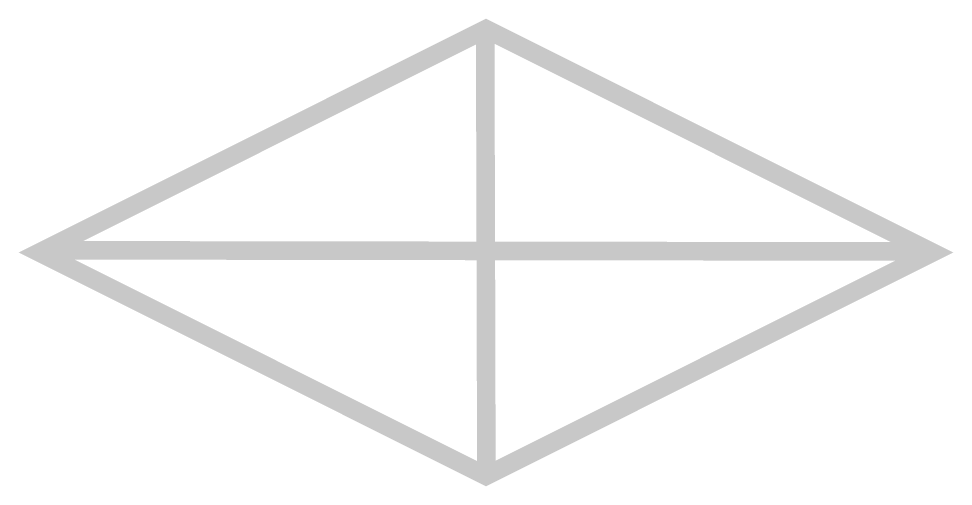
# Model space of a CAD drawing. Extents: x 2260.979 to 2261.646, y 1181.676 to 1182.009.
import ezdxf

# ---------------------------------------------------------------- set-up
doc = ezdxf.new("R2010")
doc.units = 0

msp = doc.modelspace()

# ---------------------------------------------------------------- linework, layer by layer
at = {"color": 0, "linetype": 'Continuous'}
msp.add_lwpolyline([(2261.31269, 1182.00199, 0.01328, 0.01328, 0), (2261.6314, 1181.84263, 0.01328, 0.01328, 0), (2261.31269, 1181.68327, 0.01328, 0.01328, 0), (2260.99397, 1181.84263, 0.01328, 0.01328, 0), (2261.31269, 1182.00199, 0.01328, 0.01328, 0), (2261.31269, 1182.00199, 0.01328, 0.01328, 0), (2261.6314, 1181.84263, 0.01328, 0.01328, 0)], format="xyseb", dxfattribs=at)
at = {"color": 0, "linetype": 'Continuous', "const_width": 0.01328}
for points in [[(2261.31211, 1182.00267), (2261.31296, 1181.68485)], [(2261.61923, 1181.84335), (2260.99623, 1181.84422)]]:
    msp.add_lwpolyline(points, dxfattribs=at)

doc.saveas('drawing.dxf')
